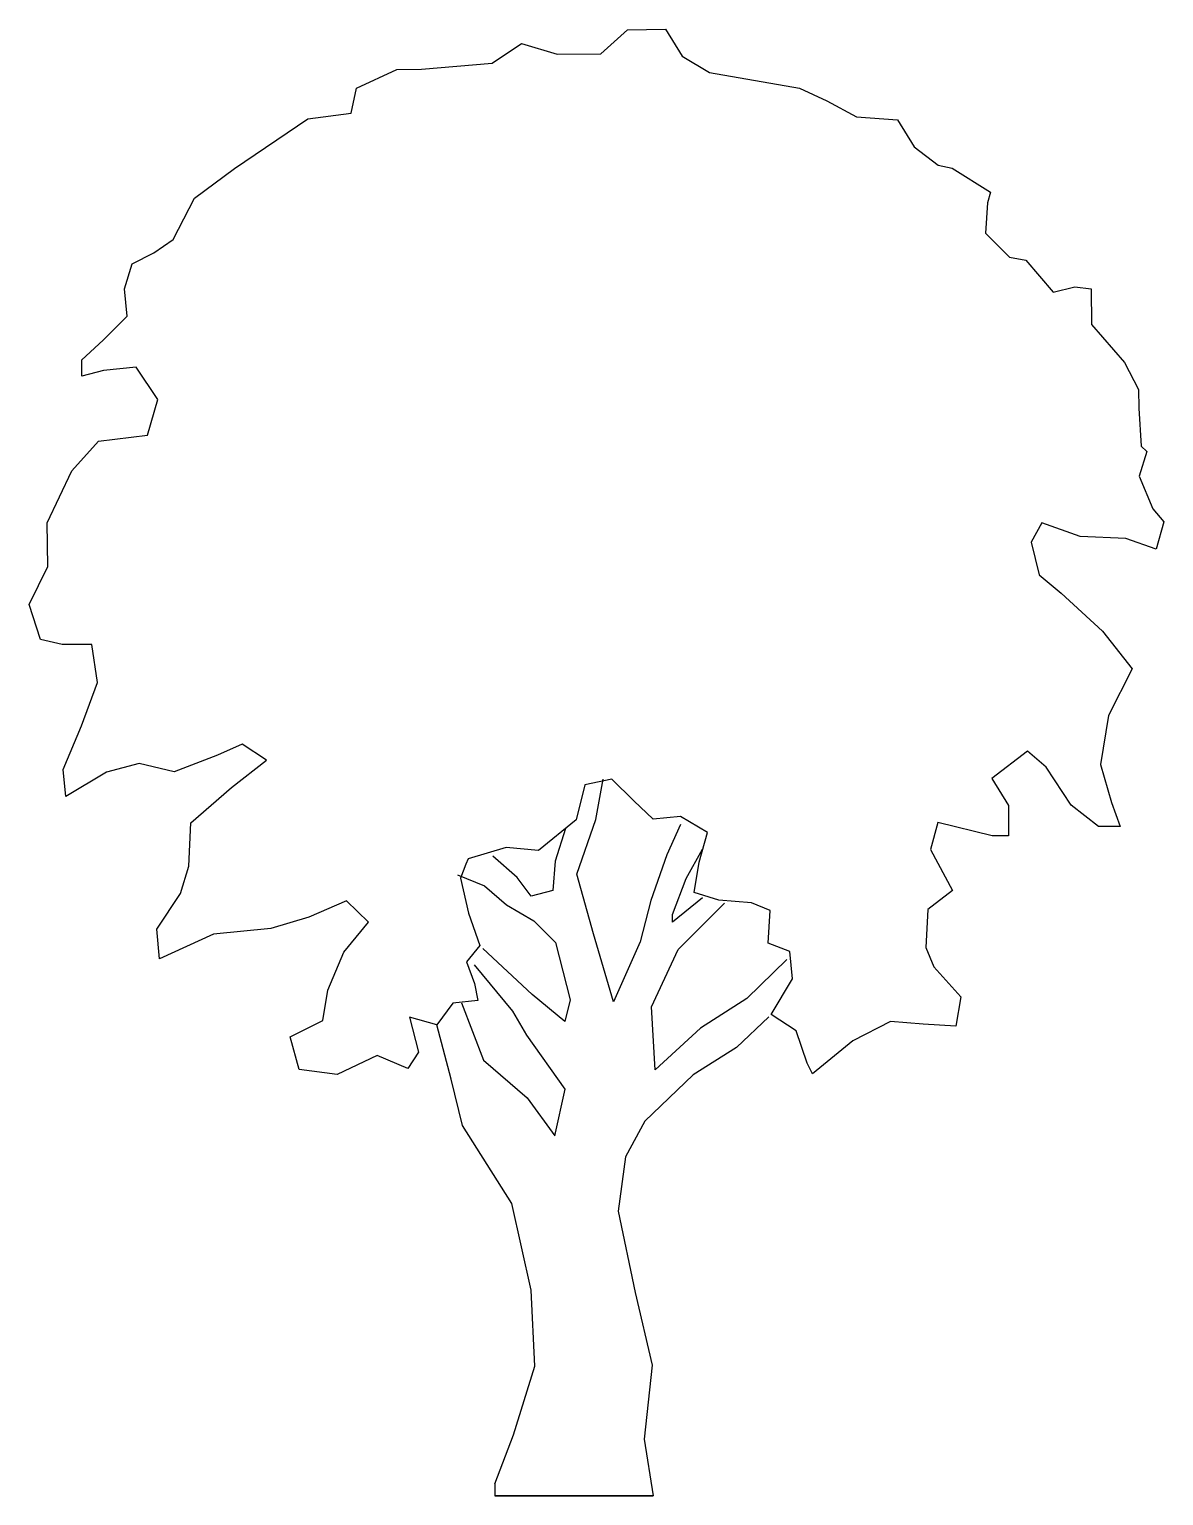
# Model space of a CAD drawing. Header units: metres. Extents: x -4.5 to 3.7, y 0 to 10.5.
import ezdxf

# ---------------------------------------------------------------- set-up
doc = ezdxf.new("R2010")
doc.units = ezdxf.units.M
doc.header["$LTSCALE"] = 0.2

msp = doc.modelspace()

# ---------------------------------------------------------------- linework, layer by layer
for p, q in [((-0.183, 10.527), (0.09, 10.53)), ((0.09, 10.53), (0.209, 10.336)), ((-1.156, 10.286), (-0.945, 10.427)), ((-0.945, 10.427), (-0.688, 10.351)), ((-0.376, 10.353), (-0.183, 10.527)), ((-0.688, 10.351), (-0.376, 10.353)), ((0.209, 10.336), (0.405, 10.22)), ((-2.129, 10.106), (-1.841, 10.241)), ((-1.841, 10.241), (-1.662, 10.243)), ((-1.662, 10.243), (-1.156, 10.286)), ((0.405, 10.22), (1.052, 10.108)), ((-2.167, 9.927), (-2.129, 10.106)), ((1.052, 10.108), (1.247, 10.015)), ((1.247, 10.015), (1.46, 9.9)), ((-2.478, 9.886), (-2.167, 9.927)), ((1.46, 9.9), (1.755, 9.88)), ((-3.005, 9.53), (-2.478, 9.886)), ((1.755, 9.88), (1.874, 9.686)), ((1.874, 9.686), (2.048, 9.553)), ((-3.293, 9.316), (-3.005, 9.53)), ((2.048, 9.553), (2.148, 9.532)), ((2.148, 9.532), (2.422, 9.361)), ((-3.447, 9.02), (-3.293, 9.316)), ((2.401, 9.283), (2.386, 9.066)), ((2.422, 9.361), (2.401, 9.283)), ((2.386, 9.066), (2.56, 8.894)), ((-3.585, 8.924), (-3.447, 9.02)), ((-3.795, 8.666), (-3.74, 8.845)), ((-3.74, 8.845), (-3.585, 8.924)), ((2.56, 8.894), (2.677, 8.873)), ((2.677, 8.873), (2.874, 8.641)), ((-3.777, 8.471), (-3.795, 8.666)), ((2.874, 8.641), (3.029, 8.681)), ((3.029, 8.681), (3.147, 8.665)), ((3.147, 8.665), (3.149, 8.409)), ((-3.948, 8.297), (-3.777, 8.471)), ((3.149, 8.409), (3.385, 8.138)), ((-4.103, 8.157), (-3.948, 8.297)), ((-4.102, 8.04), (-4.103, 8.157)), ((3.385, 8.138), (3.486, 7.943)), ((-3.946, 8.08), (-4.102, 8.04)), ((-3.712, 8.104), (-3.946, 8.08)), ((-3.555, 7.872), (-3.712, 8.104)), ((3.486, 7.943), (3.487, 7.81)), ((-3.631, 7.615), (-3.555, 7.872)), ((3.487, 7.81), (3.506, 7.537)), ((-3.981, 7.573), (-3.631, 7.615)), ((-4.174, 7.36), (-3.981, 7.573)), ((3.546, 7.498), (3.491, 7.32)), ((3.506, 7.537), (3.546, 7.498)), ((-4.35, 6.985), (-4.174, 7.36)), ((3.491, 7.32), (3.588, 7.086)), ((3.588, 7.086), (3.667, 6.992)), ((-4.347, 6.673), (-4.35, 6.985)), ((2.792, 6.985), (2.715, 6.846)), ((3.066, 6.887), (2.792, 6.985)), ((3.667, 6.992), (3.612, 6.797)), ((2.715, 6.846), (2.773, 6.612)), ((3.395, 6.873), (3.066, 6.887)), ((3.612, 6.797), (3.395, 6.873)), ((-4.479, 6.399), (-4.347, 6.673)), ((2.773, 6.612), (2.93, 6.48)), ((2.93, 6.48), (3.227, 6.209)), ((-4.399, 6.149), (-4.479, 6.399)), ((-4.243, 6.111), (-4.399, 6.149)), ((-4.031, 6.113), (-4.243, 6.111)), ((-3.99, 5.84), (-4.031, 6.113)), ((3.227, 6.209), (3.441, 5.938)), ((3.441, 5.938), (3.271, 5.602)), ((-4.104, 5.528), (-3.99, 5.84)), ((3.271, 5.602), (3.212, 5.251)), ((-4.236, 5.215), (-4.104, 5.528)), ((-2.95, 5.397), (-3.128, 5.318)), ((-2.777, 5.282), (-2.95, 5.397)), ((-3.128, 5.318), (-3.439, 5.198)), ((-3.026, 5.085), (-2.777, 5.282)), ((2.688, 5.347), (2.433, 5.15)), ((2.822, 5.231), (2.688, 5.347)), ((-4.217, 5.02), (-4.236, 5.215)), ((-3.924, 5.195), (-4.217, 5.02)), ((-3.69, 5.258), (-3.924, 5.195)), ((-3.439, 5.198), (-3.69, 5.258)), ((3.003, 4.959), (2.822, 5.231)), ((3.212, 5.251), (3.292, 4.978)), ((-3.319, 4.832), (-3.026, 5.085)), ((-0.491, 5.105), (-0.551, 4.853)), ((-0.297, 5.145), (-0.491, 5.105)), ((-0.411, 4.855), (-0.358, 5.145)), ((-0.139, 4.99), (-0.297, 5.145)), ((2.433, 5.15), (2.552, 4.956)), ((0.001, 4.858), (-0.139, 4.99)), ((2.552, 4.956), (2.553, 4.738)), ((3.199, 4.805), (3.003, 4.959)), ((3.292, 4.978), (3.355, 4.806)), ((-0.551, 4.853), (-0.822, 4.634)), ((-0.547, 4.464), (-0.411, 4.855)), ((0.196, 4.876), (0.001, 4.858)), ((0.392, 4.761), (0.196, 4.876)), ((-3.333, 4.52), (-3.319, 4.832)), ((-0.628, 4.792), (-0.704, 4.557)), ((0.196, 4.82), (0.098, 4.602)), ((0.332, 4.548), (0.392, 4.761)), ((2.046, 4.835), (1.991, 4.639)), ((2.436, 4.738), (2.046, 4.835)), ((2.553, 4.738), (2.436, 4.738)), ((3.355, 4.806), (3.199, 4.805)), ((-1.056, 4.655), (-1.328, 4.574)), ((-0.822, 4.634), (-1.056, 4.655)), ((0.238, 4.431), (0.354, 4.643)), ((1.991, 4.639), (2.15, 4.345)), ((-1.345, 4.535), (-1.383, 4.435)), ((-1.328, 4.574), (-1.345, 4.535)), ((-0.976, 4.438), (-1.15, 4.592)), ((-0.704, 4.557), (-0.719, 4.345)), ((0.098, 4.602), (-0.017, 4.273)), ((0.295, 4.331), (0.332, 4.548)), ((-3.393, 4.324), (-3.333, 4.52)), ((-1.405, 4.457), (-1.21, 4.38)), ((-1.383, 4.435), (-1.325, 4.184)), ((-0.875, 4.305), (-0.976, 4.438)), ((-0.427, 4.035), (-0.547, 4.464)), ((0.14, 4.174), (0.238, 4.431)), ((-3.564, 4.067), (-3.393, 4.324)), ((-1.21, 4.38), (-1.053, 4.242)), ((-0.719, 4.345), (-0.875, 4.305)), ((0.473, 4.277), (0.295, 4.331)), ((2.15, 4.345), (1.973, 4.21)), ((-2.201, 4.272), (-2.473, 4.153)), ((-2.043, 4.118), (-2.201, 4.272)), ((-1.053, 4.242), (-0.857, 4.127)), ((-0.017, 4.273), (-0.092, 3.977)), ((0.356, 4.292), (0.14, 4.118)), ((0.181, 3.923), (0.513, 4.255)), ((0.708, 4.256), (0.473, 4.277)), ((0.842, 4.201), (0.708, 4.256)), ((-2.473, 4.153), (-2.745, 4.073)), ((-2.22, 3.904), (-2.043, 4.118)), ((-1.325, 4.184), (-1.245, 3.951)), ((-0.857, 4.127), (-0.7, 3.972)), ((0.14, 4.118), (0.14, 4.174)), ((0.827, 3.967), (0.842, 4.201)), ((1.973, 4.21), (1.958, 3.937)), ((-3.545, 3.855), (-3.564, 4.067)), ((-3.157, 4.031), (-3.545, 3.855)), ((-2.745, 4.073), (-3.157, 4.031)), ((-0.284, 3.546), (-0.427, 4.035)), ((-2.335, 3.631), (-2.22, 3.904)), ((-1.245, 3.951), (-1.339, 3.833)), ((-0.869, 3.598), (-1.223, 3.929)), ((-0.7, 3.972), (-0.596, 3.561)), ((-0.092, 3.977), (-0.284, 3.546)), ((-0.011, 3.51), (0.181, 3.923)), ((0.983, 3.907), (0.827, 3.967)), ((1.002, 3.712), (0.983, 3.907)), ((1.958, 3.937), (2.015, 3.798)), ((-1.339, 3.833), (-1.282, 3.678)), ((-1.008, 3.479), (-1.283, 3.812)), ((0.961, 3.851), (0.674, 3.571)), ((2.015, 3.798), (2.211, 3.583)), ((0.848, 3.455), (1.002, 3.712)), ((-2.372, 3.413), (-2.335, 3.631)), ((-1.282, 3.678), (-1.259, 3.555)), ((-0.634, 3.404), (-0.869, 3.598)), ((2.211, 3.583), (2.174, 3.371)), ((-1.437, 3.537), (-1.553, 3.38)), ((-1.259, 3.555), (-1.437, 3.537)), ((-1.376, 3.538), (-1.217, 3.127)), ((-0.906, 3.308), (-1.008, 3.479)), ((-0.596, 3.561), (-0.634, 3.404)), ((0.015, 3.058), (-0.011, 3.51)), ((0.674, 3.571), (0.341, 3.356)), ((-2.605, 3.294), (-2.372, 3.413)), ((-1.748, 3.435), (-1.685, 3.184)), ((-1.553, 3.38), (-1.748, 3.435)), ((-1.45, 2.991), (-1.553, 3.38)), ((0.831, 3.438), (0.599, 3.219)), ((1.027, 3.339), (0.848, 3.455)), ((1.706, 3.406), (1.434, 3.265)), ((1.94, 3.386), (1.706, 3.406)), ((2.174, 3.371), (1.94, 3.386)), ((-2.542, 3.061), (-2.605, 3.294)), ((-0.63, 2.92), (-0.906, 3.308)), ((0.341, 3.356), (0.015, 3.058)), ((1.107, 3.106), (1.027, 3.339)), ((1.434, 3.265), (1.146, 3.028)), ((-1.98, 3.16), (-2.269, 3.024)), ((-1.762, 3.067), (-1.98, 3.16)), ((-1.685, 3.184), (-1.762, 3.067)), ((0.599, 3.219), (0.288, 3.022)), ((-2.269, 3.024), (-2.542, 3.061)), ((-1.217, 3.127), (-0.903, 2.856)), ((1.146, 3.028), (1.107, 3.106)), ((-1.369, 2.658), (-1.45, 2.991)), ((0.288, 3.022), (-0.06, 2.69)), ((-0.903, 2.856), (-0.705, 2.585)), ((-0.705, 2.585), (-0.63, 2.92)), ((-1.014, 2.098), (-1.369, 2.658)), ((-0.06, 2.69), (-0.197, 2.433)), ((-0.197, 2.433), (-0.25, 2.043)), ((-0.875, 1.475), (-1.014, 2.098)), ((-0.25, 2.043), (-0.128, 1.459)), ((-0.848, 0.929), (-0.875, 1.475)), ((-0.128, 1.459), (-0.007, 0.936)), ((-1.001, 0.438), (-0.848, 0.929)), ((-0.007, 0.936), (-0.064, 0.406)), ((-1.137, 0.086), (-1.001, 0.438)), ((-0.064, 0.406), (0, 0)), ((-1.137, 0.086), (-1.137, 0)), ((0, 0), (-1.137, 0)), ((-1.137, 0), (0, 0))]:
    msp.add_line(p, q)

doc.saveas('drawing.dxf')
